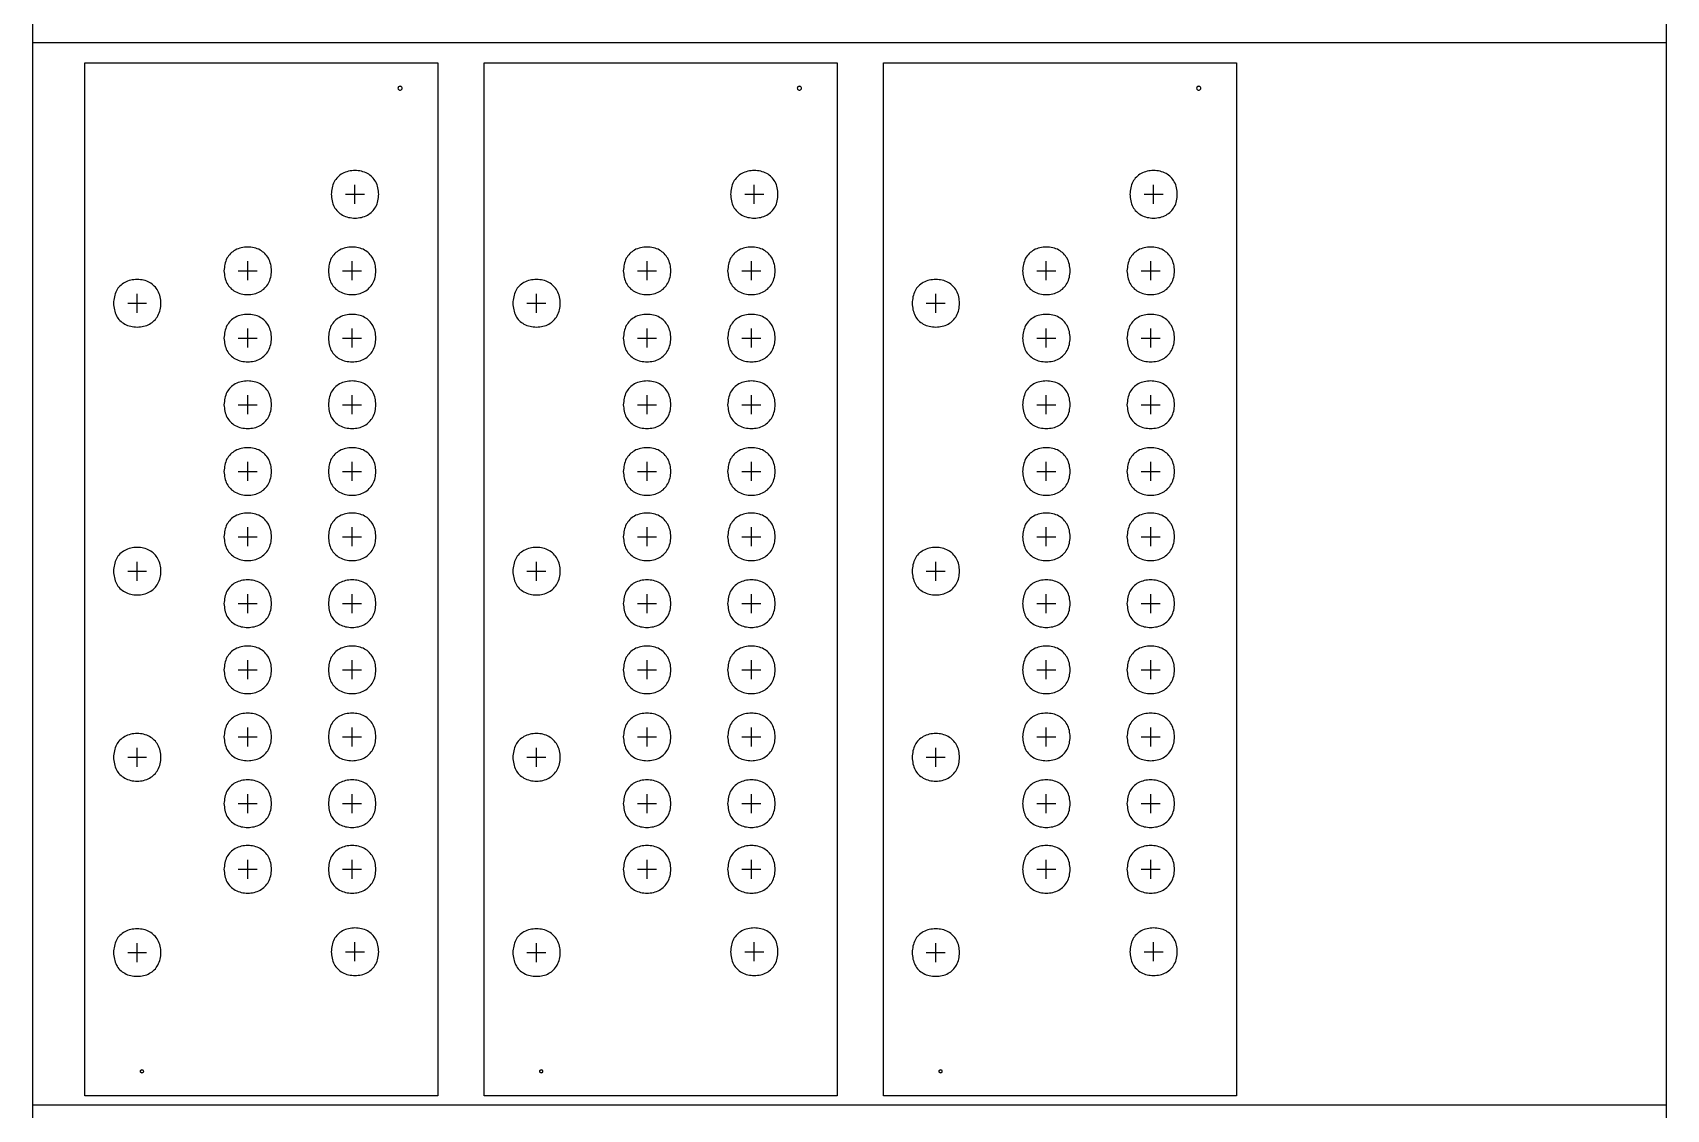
# Model space of a CAD drawing. Extents: x 0.1 to 8.1, y -5.1 to 10.8.
# Drawn here: x 0.07 to 8.07, y 0.23 to 5.5 of the extents above; entities that cross this region are included whole.
import ezdxf

# ---------------------------------------------------------------- set-up
doc = ezdxf.new("R2010")
doc.units = 0
doc.layers.add('text', color=7, linetype='CONTINUOUS')

msp = doc.modelspace()

# ---------------------------------------------------------------- linework, layer by layer
at = {"layer": 'text', "color": 5}
for p, q in [((0.072268, 0.247634), (0.072268, 10.767032)), ((8.072621, 10.767032), (8.072621, 0.247634)), ((0.072046, 5.448588), (8.072398, 5.448588)), ((0.072046, -5.070811), (0.072046, 5.448588)), ((8.072398, 5.448588), (8.072398, -5.070811)), ((8.072621, 0.247634), (0.072268, 0.247634))]:
    msp.add_line(p, q, dxfattribs=at)
at = {"layer": 'text', "color": 1}
for p, q in [((0.32796, 0.294622), (0.32796, 5.349854)), ((0.32796, 5.349854), (2.056811, 5.349854)), ((2.056811, 5.349854), (2.056811, 0.294622)), ((2.283516, 0.294622), (2.283516, 5.349854)), ((2.283516, 5.349854), (4.012367, 5.349854)), ((4.012367, 5.349854), (4.012367, 0.294622)), ((4.239071, 0.294622), (4.239071, 5.349854)), ((4.239071, 5.349854), (5.967922, 5.349854)), ((5.967922, 5.349854), (5.967922, 0.294622)), ((1.881947, 5.225265), (1.881947, 5.225265)), ((3.837503, 5.225265), (3.837503, 5.225265)), ((5.793058, 5.225265), (5.793058, 5.225265)), ((1.65043, 4.659761), (1.65043, 4.752747)), ((3.605985, 4.659761), (3.605985, 4.752747)), ((5.561541, 4.659761), (5.561541, 4.752747)), ((1.603944, 4.706247), (1.696874, 4.706247)), ((3.559499, 4.706247), (3.65243, 4.706247)), ((5.515055, 4.706247), (5.607985, 4.706247)), ((1.078693, 4.331841), (1.171623, 4.331841)), ((1.125179, 4.285355), (1.125179, 4.378341)), ((1.589804, 4.331841), (1.682734, 4.331841)), ((1.63629, 4.285355), (1.63629, 4.378341)), ((3.034248, 4.331841), (3.127179, 4.331841)), ((3.080734, 4.285355), (3.080734, 4.378341)), ((3.545359, 4.331841), (3.63829, 4.331841)), ((3.591846, 4.285355), (3.591846, 4.378341)), ((4.989804, 4.331841), (5.082734, 4.331841)), ((5.03629, 4.285355), (5.03629, 4.378341)), ((5.500915, 4.331841), (5.593846, 4.331841)), ((5.547401, 4.285355), (5.547401, 4.378341)), ((0.537277, 4.172914), (0.630208, 4.172914)), ((0.583763, 4.126428), (0.583763, 4.219414)), ((2.492833, 4.172914), (2.585763, 4.172914)), ((2.539319, 4.126428), (2.539319, 4.219414)), ((4.448388, 4.172914), (4.541319, 4.172914)), ((4.494874, 4.126428), (4.494874, 4.219414)), ((1.078693, 4.00253), (1.171623, 4.00253)), ((1.125179, 3.956044), (1.125179, 4.04903)), ((1.589804, 4.00253), (1.682734, 4.00253)), ((1.63629, 3.956044), (1.63629, 4.04903)), ((3.034248, 4.00253), (3.127179, 4.00253)), ((3.080734, 3.956044), (3.080734, 4.04903)), ((3.545359, 4.00253), (3.63829, 4.00253)), ((3.591846, 3.956044), (3.591846, 4.04903)), ((4.989804, 4.00253), (5.082734, 4.00253)), ((5.03629, 3.956044), (5.03629, 4.04903)), ((5.500915, 4.00253), (5.593846, 4.00253)), ((5.547401, 3.956044), (5.547401, 4.04903)), ((1.125179, 3.629998), (1.125179, 3.722984)), ((1.63629, 3.629998), (1.63629, 3.722984)), ((3.080734, 3.629998), (3.080734, 3.722984)), ((3.591846, 3.629998), (3.591846, 3.722984)), ((5.03629, 3.629998), (5.03629, 3.722984)), ((5.547401, 3.629998), (5.547401, 3.722984)), ((1.078693, 3.676484), (1.171623, 3.676484)), ((1.589804, 3.676484), (1.682734, 3.676484)), ((3.034248, 3.676484), (3.127179, 3.676484)), ((3.545359, 3.676484), (3.63829, 3.676484)), ((4.989804, 3.676484), (5.082734, 3.676484)), ((5.500915, 3.676484), (5.593846, 3.676484)), ((1.125179, 3.303226), (1.125179, 3.396212)), ((1.63629, 3.303226), (1.63629, 3.396212)), ((3.080734, 3.303226), (3.080734, 3.396212)), ((3.591846, 3.303226), (3.591846, 3.396212)), ((5.03629, 3.303226), (5.03629, 3.396212)), ((5.547401, 3.303226), (5.547401, 3.396212)), ((1.078693, 3.349712), (1.171623, 3.349712)), ((1.589804, 3.349712), (1.682734, 3.349712)), ((3.034248, 3.349712), (3.127179, 3.349712)), ((3.545359, 3.349712), (3.63829, 3.349712)), ((4.989804, 3.349712), (5.082734, 3.349712)), ((5.500915, 3.349712), (5.593846, 3.349712)), ((1.125179, 2.983541), (1.125179, 3.076527)), ((1.63629, 2.983541), (1.63629, 3.076527)), ((3.080734, 2.983541), (3.080734, 3.076527)), ((3.591846, 2.983541), (3.591846, 3.076527)), ((5.03629, 2.983541), (5.03629, 3.076527)), ((5.547401, 2.983541), (5.547401, 3.076527)), ((1.078693, 3.030027), (1.171623, 3.030027)), ((1.589804, 3.030027), (1.682734, 3.030027)), ((3.034248, 3.030027), (3.127179, 3.030027)), ((3.545359, 3.030027), (3.63829, 3.030027)), ((4.989804, 3.030027), (5.082734, 3.030027)), ((5.500915, 3.030027), (5.593846, 3.030027)), ((0.583763, 2.815317), (0.583763, 2.908303)), ((2.539319, 2.815317), (2.539319, 2.908303)), ((4.494874, 2.815317), (4.494874, 2.908303)), ((0.537277, 2.861803), (0.630208, 2.861803)), ((2.492833, 2.861803), (2.585763, 2.861803)), ((4.448388, 2.861803), (4.541319, 2.861803)), ((1.125179, 2.656375), (1.125179, 2.749362)), ((1.63629, 2.656375), (1.63629, 2.749362)), ((3.080734, 2.656375), (3.080734, 2.749362)), ((3.591846, 2.656375), (3.591846, 2.749362)), ((5.03629, 2.656375), (5.03629, 2.749362)), ((5.547401, 2.656375), (5.547401, 2.749362)), ((1.078693, 2.702862), (1.171623, 2.702862)), ((1.589804, 2.702862), (1.682734, 2.702862)), ((3.034248, 2.702862), (3.127179, 2.702862)), ((3.545359, 2.702862), (3.63829, 2.702862)), ((4.989804, 2.702862), (5.082734, 2.702862)), ((5.500915, 2.702862), (5.593846, 2.702862)), ((1.125179, 2.332635), (1.125179, 2.425621)), ((1.63629, 2.332635), (1.63629, 2.425621)), ((3.080734, 2.332635), (3.080734, 2.425621)), ((3.591846, 2.332635), (3.591846, 2.425621)), ((5.03629, 2.332635), (5.03629, 2.425621)), ((5.547401, 2.332635), (5.547401, 2.425621)), ((1.078693, 2.379121), (1.171623, 2.379121)), ((1.589804, 2.379121), (1.682734, 2.379121)), ((3.034248, 2.379121), (3.127179, 2.379121)), ((3.545359, 2.379121), (3.63829, 2.379121)), ((4.989804, 2.379121), (5.082734, 2.379121)), ((5.500915, 2.379121), (5.593846, 2.379121)), ((1.125179, 2.004013), (1.125179, 2.096999)), ((1.63629, 2.004013), (1.63629, 2.096999)), ((3.080734, 2.004013), (3.080734, 2.096999)), ((3.591846, 2.004013), (3.591846, 2.096999)), ((5.03629, 2.004013), (5.03629, 2.096999)), ((5.547401, 2.004013), (5.547401, 2.096999)), ((1.078693, 2.050499), (1.171623, 2.050499)), ((1.589804, 2.050499), (1.682734, 2.050499)), ((3.034248, 2.050499), (3.127179, 2.050499)), ((3.545359, 2.050499), (3.63829, 2.050499)), ((4.989804, 2.050499), (5.082734, 2.050499)), ((5.500915, 2.050499), (5.593846, 2.050499)), ((0.537277, 1.950692), (0.630208, 1.950692)), ((0.583763, 1.904206), (0.583763, 1.997192)), ((2.492833, 1.950692), (2.585763, 1.950692)), ((2.539319, 1.904206), (2.539319, 1.997192)), ((4.448388, 1.950692), (4.541319, 1.950692)), ((4.494874, 1.904206), (4.494874, 1.997192)), ((1.125179, 1.677557), (1.125179, 1.770543)), ((1.63629, 1.677557), (1.63629, 1.770543)), ((3.080734, 1.677557), (3.080734, 1.770543)), ((3.591846, 1.677557), (3.591846, 1.770543)), ((5.03629, 1.677557), (5.03629, 1.770543)), ((5.547401, 1.677557), (5.547401, 1.770543)), ((1.078693, 1.724043), (1.171623, 1.724043)), ((1.589804, 1.724043), (1.682734, 1.724043)), ((3.034248, 1.724043), (3.127179, 1.724043)), ((3.545359, 1.724043), (3.63829, 1.724043)), ((4.989804, 1.724043), (5.082734, 1.724043)), ((5.500915, 1.724043), (5.593846, 1.724043)), ((1.125179, 1.356044), (1.125179, 1.44903)), ((1.63629, 1.356044), (1.63629, 1.44903)), ((3.080734, 1.356044), (3.080734, 1.44903)), ((3.591846, 1.356044), (3.591846, 1.44903)), ((5.03629, 1.356044), (5.03629, 1.44903)), ((5.547401, 1.356044), (5.547401, 1.44903)), ((1.078693, 1.40253), (1.171623, 1.40253)), ((1.589804, 1.40253), (1.682734, 1.40253)), ((3.034248, 1.40253), (3.127179, 1.40253)), ((3.545359, 1.40253), (3.63829, 1.40253)), ((4.989804, 1.40253), (5.082734, 1.40253)), ((5.500915, 1.40253), (5.593846, 1.40253)), ((0.583763, 0.94865), (0.583763, 1.041636)), ((1.65043, 0.952832), (1.65043, 1.045818)), ((2.539319, 0.94865), (2.539319, 1.041636)), ((3.605985, 0.952832), (3.605985, 1.045818)), ((4.494874, 0.94865), (4.494874, 1.041636)), ((5.561541, 0.952832), (5.561541, 1.045818)), ((0.537277, 0.995136), (0.630208, 0.995136)), ((1.603944, 0.999318), (1.696874, 0.999318)), ((2.492833, 0.995136), (2.585763, 0.995136)), ((3.559499, 0.999318), (3.65243, 0.999318)), ((4.448388, 0.995136), (4.541319, 0.995136)), ((5.515055, 0.999318), (5.607985, 0.999318)), ((0.615719, 0.413885), (0.615719, 0.413885)), ((2.571275, 0.413885), (2.571275, 0.413885)), ((4.52683, 0.413885), (4.52683, 0.413885)), ((0.952294, 0.294622), (0.32796, 0.294622)), ((2.056811, 0.294622), (0.32796, 0.294622)), ((2.907849, 0.294622), (2.283516, 0.294622)), ((4.012367, 0.294622), (2.283516, 0.294622)), ((4.863405, 0.294622), (4.239071, 0.294622)), ((5.967922, 0.294622), (4.239071, 0.294622))]:
    msp.add_line(p, q, dxfattribs=at)
for points, knots in [([(1.881947, 5.225265), (1.881648, 5.22359), (1.881045, 5.220215), (1.876832, 5.216674), (1.871544, 5.215401), (1.866191, 5.216669), (1.862181, 5.220222), (1.860645, 5.225266), (1.862182, 5.230311), (1.866189, 5.233871), (1.871544, 5.235145), (1.876834, 5.233866), (1.881044, 5.230318), (1.881648, 5.226941), (1.881947, 5.225265)], [0, 0, 0, 0, 0.004968, 0.010009, 0.015421, 0.020828, 0.025852, 0.030816, 0.035784, 0.040812, 0.04622, 0.051633, 0.056679, 0.06165, 0.06165, 0.06165, 0.06165]), ([(3.837503, 5.225265), (3.837203, 5.22359), (3.8366, 5.220215), (3.832387, 5.216674), (3.827099, 5.215401), (3.821747, 5.216669), (3.817737, 5.220222), (3.816201, 5.225266), (3.817738, 5.230311), (3.821745, 5.233871), (3.827099, 5.235145), (3.832389, 5.233866), (3.8366, 5.230318), (3.837203, 5.226941), (3.837503, 5.225265)], [0, 0, 0, 0, 0.004968, 0.010009, 0.015421, 0.020828, 0.025852, 0.030816, 0.035784, 0.040812, 0.04622, 0.051633, 0.056679, 0.06165, 0.06165, 0.06165, 0.06165]), ([(5.793058, 5.225265), (5.792759, 5.22359), (5.792156, 5.220215), (5.787943, 5.216674), (5.782655, 5.215401), (5.777302, 5.216669), (5.773292, 5.220222), (5.771756, 5.225266), (5.773293, 5.230311), (5.7773, 5.233871), (5.782655, 5.235145), (5.787945, 5.233866), (5.792155, 5.230318), (5.792759, 5.226941), (5.793058, 5.225265)], [0, 0, 0, 0, 0.004968, 0.010009, 0.015421, 0.020828, 0.025852, 0.030816, 0.035784, 0.040812, 0.04622, 0.051633, 0.056679, 0.06165, 0.06165, 0.06165, 0.06165]), ([(1.534166, 4.706247), (1.536655, 4.727601), (1.541409, 4.768402), (1.588555, 4.814177), (1.65033, 4.826789), (1.712585, 4.814178), (1.75831, 4.768386), (1.770914, 4.706249), (1.758308, 4.644113), (1.712586, 4.598321), (1.65033, 4.585704), (1.588554, 4.598321), (1.541412, 4.644097), (1.536655, 4.684896), (1.534166, 4.706247)], [0, 0, 0, 0, 0.062845, 0.120074, 0.182949, 0.245779, 0.302976, 0.365816, 0.42865, 0.48585, 0.548681, 0.611557, 0.668788, 0.731627, 0.731627, 0.731627, 0.731627]), ([(3.489721, 4.706247), (3.49221, 4.727601), (3.496965, 4.768402), (3.54411, 4.814177), (3.605885, 4.826789), (3.668141, 4.814178), (3.713866, 4.768386), (3.726469, 4.706249), (3.713863, 4.644113), (3.668142, 4.598321), (3.605885, 4.585704), (3.54411, 4.598321), (3.496967, 4.644097), (3.492211, 4.684896), (3.489721, 4.706247)], [0, 0, 0, 0, 0.062845, 0.120074, 0.182949, 0.245779, 0.302976, 0.365816, 0.42865, 0.48585, 0.548681, 0.611557, 0.668788, 0.731627, 0.731627, 0.731627, 0.731627]), ([(5.445277, 4.706247), (5.447766, 4.727601), (5.45252, 4.768402), (5.499666, 4.814177), (5.561441, 4.826789), (5.623696, 4.814178), (5.669421, 4.768386), (5.682025, 4.706249), (5.669419, 4.644113), (5.623697, 4.598321), (5.561441, 4.585704), (5.499665, 4.598321), (5.452523, 4.644097), (5.447766, 4.684896), (5.445277, 4.706247)], [0, 0, 0, 0, 0.062845, 0.120074, 0.182949, 0.245779, 0.302976, 0.365816, 0.42865, 0.48585, 0.548681, 0.611557, 0.668788, 0.731627, 0.731627, 0.731627, 0.731627]), ([(1.008915, 4.331841), (1.011404, 4.353195), (1.016158, 4.393995), (1.063304, 4.439771), (1.125079, 4.452383), (1.187334, 4.439771), (1.233059, 4.39398), (1.245663, 4.331843), (1.233057, 4.269706), (1.187335, 4.223915), (1.125079, 4.211297), (1.063303, 4.223915), (1.016161, 4.269691), (1.011404, 4.310489), (1.008915, 4.331841)], [0, 0, 0, 0, 0.062845, 0.120074, 0.182949, 0.245779, 0.302976, 0.365816, 0.42865, 0.48585, 0.548681, 0.611557, 0.668788, 0.731627, 0.731627, 0.731627, 0.731627]), ([(1.520026, 4.331841), (1.522515, 4.353195), (1.527269, 4.393995), (1.574415, 4.439771), (1.63619, 4.452383), (1.698445, 4.439771), (1.74417, 4.39398), (1.756774, 4.331843), (1.744168, 4.269706), (1.698446, 4.223915), (1.63619, 4.211297), (1.574414, 4.223915), (1.527272, 4.269691), (1.522515, 4.310489), (1.520026, 4.331841)], [0, 0, 0, 0, 0.062845, 0.120074, 0.182949, 0.245779, 0.302976, 0.365816, 0.42865, 0.48585, 0.548681, 0.611557, 0.668788, 0.731627, 0.731627, 0.731627, 0.731627]), ([(2.964471, 4.331841), (2.966959, 4.353195), (2.971714, 4.393995), (3.018859, 4.439771), (3.080634, 4.452383), (3.14289, 4.439771), (3.188615, 4.39398), (3.201218, 4.331843), (3.188612, 4.269706), (3.142891, 4.223915), (3.080634, 4.211297), (3.018859, 4.223915), (2.971716, 4.269691), (2.96696, 4.310489), (2.964471, 4.331841)], [0, 0, 0, 0, 0.062845, 0.120074, 0.182949, 0.245779, 0.302976, 0.365816, 0.42865, 0.48585, 0.548681, 0.611557, 0.668788, 0.731627, 0.731627, 0.731627, 0.731627]), ([(3.475582, 4.331841), (3.47807, 4.353195), (3.482825, 4.393995), (3.529971, 4.439771), (3.591746, 4.452383), (3.654001, 4.439771), (3.699726, 4.39398), (3.712329, 4.331843), (3.699723, 4.269706), (3.654002, 4.223915), (3.591746, 4.211297), (3.52997, 4.223915), (3.482827, 4.269691), (3.478071, 4.310489), (3.475582, 4.331841)], [0, 0, 0, 0, 0.062845, 0.120074, 0.182949, 0.245779, 0.302976, 0.365816, 0.42865, 0.48585, 0.548681, 0.611557, 0.668788, 0.731627, 0.731627, 0.731627, 0.731627]), ([(4.920026, 4.331841), (4.922515, 4.353195), (4.927269, 4.393995), (4.974415, 4.439771), (5.03619, 4.452383), (5.098445, 4.439771), (5.14417, 4.39398), (5.156774, 4.331843), (5.144168, 4.269706), (5.098446, 4.223915), (5.03619, 4.211297), (4.974414, 4.223915), (4.927272, 4.269691), (4.922515, 4.310489), (4.920026, 4.331841)], [0, 0, 0, 0, 0.062845, 0.120074, 0.182949, 0.245779, 0.302976, 0.365816, 0.42865, 0.48585, 0.548681, 0.611557, 0.668788, 0.731627, 0.731627, 0.731627, 0.731627]), ([(5.431137, 4.331841), (5.433626, 4.353195), (5.438381, 4.393995), (5.485526, 4.439771), (5.547301, 4.452383), (5.609556, 4.439771), (5.655281, 4.39398), (5.667885, 4.331843), (5.655279, 4.269706), (5.609557, 4.223915), (5.547301, 4.211297), (5.485525, 4.223915), (5.438383, 4.269691), (5.433626, 4.310489), (5.431137, 4.331841)], [0, 0, 0, 0, 0.062845, 0.120074, 0.182949, 0.245779, 0.302976, 0.365816, 0.42865, 0.48585, 0.548681, 0.611557, 0.668788, 0.731627, 0.731627, 0.731627, 0.731627]), ([(0.467499, 4.172914), (0.469988, 4.194268), (0.474743, 4.235068), (0.521888, 4.280844), (0.583663, 4.293456), (0.645918, 4.280844), (0.691643, 4.235053), (0.704247, 4.172916), (0.691641, 4.11078), (0.645919, 4.064988), (0.583663, 4.05237), (0.521887, 4.064988), (0.474745, 4.110764), (0.469988, 4.151562), (0.467499, 4.172914)], [0, 0, 0, 0, 0.062845, 0.120074, 0.182949, 0.245779, 0.302976, 0.365816, 0.42865, 0.48585, 0.548681, 0.611557, 0.668788, 0.731627, 0.731627, 0.731627, 0.731627]), ([(2.423055, 4.172914), (2.425543, 4.194268), (2.430298, 4.235068), (2.477444, 4.280844), (2.539219, 4.293456), (2.601474, 4.280844), (2.647199, 4.235053), (2.659803, 4.172916), (2.647197, 4.11078), (2.601475, 4.064988), (2.539219, 4.05237), (2.477443, 4.064988), (2.4303, 4.110764), (2.425544, 4.151562), (2.423055, 4.172914)], [0, 0, 0, 0, 0.062845, 0.120074, 0.182949, 0.245779, 0.302976, 0.365816, 0.42865, 0.48585, 0.548681, 0.611557, 0.668788, 0.731627, 0.731627, 0.731627, 0.731627]), ([(4.37861, 4.172914), (4.381099, 4.194268), (4.385854, 4.235068), (4.432999, 4.280844), (4.494774, 4.293456), (4.55703, 4.280844), (4.602754, 4.235053), (4.615358, 4.172916), (4.602752, 4.11078), (4.55703, 4.064988), (4.494774, 4.05237), (4.432998, 4.064988), (4.385856, 4.110764), (4.3811, 4.151562), (4.37861, 4.172914)], [0, 0, 0, 0, 0.062845, 0.120074, 0.182949, 0.245779, 0.302976, 0.365816, 0.42865, 0.48585, 0.548681, 0.611557, 0.668788, 0.731627, 0.731627, 0.731627, 0.731627]), ([(1.008915, 4.00253), (1.011404, 4.023884), (1.016158, 4.064684), (1.063304, 4.11046), (1.125079, 4.123072), (1.187334, 4.11046), (1.233059, 4.064669), (1.245663, 4.002532), (1.233057, 3.940395), (1.187335, 3.894603), (1.125079, 3.881986), (1.063303, 3.894604), (1.016161, 3.94038), (1.011404, 3.981178), (1.008915, 4.00253)], [0, 0, 0, 0, 0.062845, 0.120074, 0.182949, 0.245779, 0.302976, 0.365816, 0.42865, 0.48585, 0.548681, 0.611557, 0.668788, 0.731627, 0.731627, 0.731627, 0.731627]), ([(1.520026, 4.00253), (1.522515, 4.023884), (1.527269, 4.064684), (1.574415, 4.11046), (1.63619, 4.123072), (1.698445, 4.11046), (1.74417, 4.064669), (1.756774, 4.002532), (1.744168, 3.940395), (1.698446, 3.894603), (1.63619, 3.881986), (1.574414, 3.894604), (1.527272, 3.94038), (1.522515, 3.981178), (1.520026, 4.00253)], [0, 0, 0, 0, 0.062845, 0.120074, 0.182949, 0.245779, 0.302976, 0.365816, 0.42865, 0.48585, 0.548681, 0.611557, 0.668788, 0.731627, 0.731627, 0.731627, 0.731627]), ([(2.964471, 4.00253), (2.966959, 4.023884), (2.971714, 4.064684), (3.018859, 4.11046), (3.080634, 4.123072), (3.14289, 4.11046), (3.188615, 4.064669), (3.201218, 4.002532), (3.188612, 3.940395), (3.142891, 3.894603), (3.080634, 3.881986), (3.018859, 3.894604), (2.971716, 3.94038), (2.96696, 3.981178), (2.964471, 4.00253)], [0, 0, 0, 0, 0.062845, 0.120074, 0.182949, 0.245779, 0.302976, 0.365816, 0.42865, 0.48585, 0.548681, 0.611557, 0.668788, 0.731627, 0.731627, 0.731627, 0.731627]), ([(3.475582, 4.00253), (3.47807, 4.023884), (3.482825, 4.064684), (3.529971, 4.11046), (3.591746, 4.123072), (3.654001, 4.11046), (3.699726, 4.064669), (3.712329, 4.002532), (3.699723, 3.940395), (3.654002, 3.894603), (3.591746, 3.881986), (3.52997, 3.894604), (3.482827, 3.94038), (3.478071, 3.981178), (3.475582, 4.00253)], [0, 0, 0, 0, 0.062845, 0.120074, 0.182949, 0.245779, 0.302976, 0.365816, 0.42865, 0.48585, 0.548681, 0.611557, 0.668788, 0.731627, 0.731627, 0.731627, 0.731627]), ([(4.920026, 4.00253), (4.922515, 4.023884), (4.927269, 4.064684), (4.974415, 4.11046), (5.03619, 4.123072), (5.098445, 4.11046), (5.14417, 4.064669), (5.156774, 4.002532), (5.144168, 3.940395), (5.098446, 3.894603), (5.03619, 3.881986), (4.974414, 3.894604), (4.927272, 3.94038), (4.922515, 3.981178), (4.920026, 4.00253)], [0, 0, 0, 0, 0.062845, 0.120074, 0.182949, 0.245779, 0.302976, 0.365816, 0.42865, 0.48585, 0.548681, 0.611557, 0.668788, 0.731627, 0.731627, 0.731627, 0.731627]), ([(5.431137, 4.00253), (5.433626, 4.023884), (5.438381, 4.064684), (5.485526, 4.11046), (5.547301, 4.123072), (5.609556, 4.11046), (5.655281, 4.064669), (5.667885, 4.002532), (5.655279, 3.940395), (5.609557, 3.894603), (5.547301, 3.881986), (5.485525, 3.894604), (5.438383, 3.94038), (5.433626, 3.981178), (5.431137, 4.00253)], [0, 0, 0, 0, 0.062845, 0.120074, 0.182949, 0.245779, 0.302976, 0.365816, 0.42865, 0.48585, 0.548681, 0.611557, 0.668788, 0.731627, 0.731627, 0.731627, 0.731627]), ([(1.008915, 3.676484), (1.011404, 3.697838), (1.016158, 3.738638), (1.063304, 3.784414), (1.125079, 3.797026), (1.187334, 3.784414), (1.233059, 3.738623), (1.245663, 3.676485), (1.233057, 3.614349), (1.187335, 3.568557), (1.125079, 3.55594), (1.063303, 3.568558), (1.016161, 3.614334), (1.011404, 3.655132), (1.008915, 3.676484)], [0, 0, 0, 0, 0.062845, 0.120074, 0.182949, 0.245779, 0.302976, 0.365816, 0.42865, 0.48585, 0.548681, 0.611557, 0.668788, 0.731627, 0.731627, 0.731627, 0.731627]), ([(1.520026, 3.676484), (1.522515, 3.697838), (1.527269, 3.738638), (1.574415, 3.784414), (1.63619, 3.797026), (1.698445, 3.784414), (1.74417, 3.738623), (1.756774, 3.676485), (1.744168, 3.614349), (1.698446, 3.568557), (1.63619, 3.55594), (1.574414, 3.568558), (1.527272, 3.614334), (1.522515, 3.655132), (1.520026, 3.676484)], [0, 0, 0, 0, 0.062845, 0.120074, 0.182949, 0.245779, 0.302976, 0.365816, 0.42865, 0.48585, 0.548681, 0.611557, 0.668788, 0.731627, 0.731627, 0.731627, 0.731627]), ([(2.964471, 3.676484), (2.966959, 3.697838), (2.971714, 3.738638), (3.018859, 3.784414), (3.080634, 3.797026), (3.14289, 3.784414), (3.188615, 3.738623), (3.201218, 3.676485), (3.188612, 3.614349), (3.142891, 3.568557), (3.080634, 3.55594), (3.018859, 3.568558), (2.971716, 3.614334), (2.96696, 3.655132), (2.964471, 3.676484)], [0, 0, 0, 0, 0.062845, 0.120074, 0.182949, 0.245779, 0.302976, 0.365816, 0.42865, 0.48585, 0.548681, 0.611557, 0.668788, 0.731627, 0.731627, 0.731627, 0.731627]), ([(3.475582, 3.676484), (3.47807, 3.697838), (3.482825, 3.738638), (3.529971, 3.784414), (3.591746, 3.797026), (3.654001, 3.784414), (3.699726, 3.738623), (3.712329, 3.676485), (3.699723, 3.614349), (3.654002, 3.568557), (3.591746, 3.55594), (3.52997, 3.568558), (3.482827, 3.614334), (3.478071, 3.655132), (3.475582, 3.676484)], [0, 0, 0, 0, 0.062845, 0.120074, 0.182949, 0.245779, 0.302976, 0.365816, 0.42865, 0.48585, 0.548681, 0.611557, 0.668788, 0.731627, 0.731627, 0.731627, 0.731627]), ([(4.920026, 3.676484), (4.922515, 3.697838), (4.927269, 3.738638), (4.974415, 3.784414), (5.03619, 3.797026), (5.098445, 3.784414), (5.14417, 3.738623), (5.156774, 3.676485), (5.144168, 3.614349), (5.098446, 3.568557), (5.03619, 3.55594), (4.974414, 3.568558), (4.927272, 3.614334), (4.922515, 3.655132), (4.920026, 3.676484)], [0, 0, 0, 0, 0.062845, 0.120074, 0.182949, 0.245779, 0.302976, 0.365816, 0.42865, 0.48585, 0.548681, 0.611557, 0.668788, 0.731627, 0.731627, 0.731627, 0.731627]), ([(5.431137, 3.676484), (5.433626, 3.697838), (5.438381, 3.738638), (5.485526, 3.784414), (5.547301, 3.797026), (5.609556, 3.784414), (5.655281, 3.738623), (5.667885, 3.676485), (5.655279, 3.614349), (5.609557, 3.568557), (5.547301, 3.55594), (5.485525, 3.568558), (5.438383, 3.614334), (5.433626, 3.655132), (5.431137, 3.676484)], [0, 0, 0, 0, 0.062845, 0.120074, 0.182949, 0.245779, 0.302976, 0.365816, 0.42865, 0.48585, 0.548681, 0.611557, 0.668788, 0.731627, 0.731627, 0.731627, 0.731627]), ([(1.008915, 3.349712), (1.011404, 3.371066), (1.016158, 3.411866), (1.063304, 3.457642), (1.125079, 3.470254), (1.187334, 3.457642), (1.233059, 3.411851), (1.245663, 3.349714), (1.233057, 3.287578), (1.187335, 3.241786), (1.125079, 3.229168), (1.063303, 3.241786), (1.016161, 3.287562), (1.011404, 3.32836), (1.008915, 3.349712)], [0, 0, 0, 0, 0.062845, 0.120074, 0.182949, 0.245779, 0.302976, 0.365816, 0.42865, 0.48585, 0.548681, 0.611557, 0.668788, 0.731627, 0.731627, 0.731627, 0.731627]), ([(1.520026, 3.349712), (1.522515, 3.371066), (1.527269, 3.411866), (1.574415, 3.457642), (1.63619, 3.470254), (1.698445, 3.457642), (1.74417, 3.411851), (1.756774, 3.349714), (1.744168, 3.287578), (1.698446, 3.241786), (1.63619, 3.229168), (1.574414, 3.241786), (1.527272, 3.287562), (1.522515, 3.32836), (1.520026, 3.349712)], [0, 0, 0, 0, 0.062845, 0.120074, 0.182949, 0.245779, 0.302976, 0.365816, 0.42865, 0.48585, 0.548681, 0.611557, 0.668788, 0.731627, 0.731627, 0.731627, 0.731627]), ([(2.964471, 3.349712), (2.966959, 3.371066), (2.971714, 3.411866), (3.018859, 3.457642), (3.080634, 3.470254), (3.14289, 3.457642), (3.188615, 3.411851), (3.201218, 3.349714), (3.188612, 3.287578), (3.142891, 3.241786), (3.080634, 3.229168), (3.018859, 3.241786), (2.971716, 3.287562), (2.96696, 3.32836), (2.964471, 3.349712)], [0, 0, 0, 0, 0.062845, 0.120074, 0.182949, 0.245779, 0.302976, 0.365816, 0.42865, 0.48585, 0.548681, 0.611557, 0.668788, 0.731627, 0.731627, 0.731627, 0.731627]), ([(3.475582, 3.349712), (3.47807, 3.371066), (3.482825, 3.411866), (3.529971, 3.457642), (3.591746, 3.470254), (3.654001, 3.457642), (3.699726, 3.411851), (3.712329, 3.349714), (3.699723, 3.287578), (3.654002, 3.241786), (3.591746, 3.229168), (3.52997, 3.241786), (3.482827, 3.287562), (3.478071, 3.32836), (3.475582, 3.349712)], [0, 0, 0, 0, 0.062845, 0.120074, 0.182949, 0.245779, 0.302976, 0.365816, 0.42865, 0.48585, 0.548681, 0.611557, 0.668788, 0.731627, 0.731627, 0.731627, 0.731627]), ([(4.920026, 3.349712), (4.922515, 3.371066), (4.927269, 3.411866), (4.974415, 3.457642), (5.03619, 3.470254), (5.098445, 3.457642), (5.14417, 3.411851), (5.156774, 3.349714), (5.144168, 3.287578), (5.098446, 3.241786), (5.03619, 3.229168), (4.974414, 3.241786), (4.927272, 3.287562), (4.922515, 3.32836), (4.920026, 3.349712)], [0, 0, 0, 0, 0.062845, 0.120074, 0.182949, 0.245779, 0.302976, 0.365816, 0.42865, 0.48585, 0.548681, 0.611557, 0.668788, 0.731627, 0.731627, 0.731627, 0.731627]), ([(5.431137, 3.349712), (5.433626, 3.371066), (5.438381, 3.411866), (5.485526, 3.457642), (5.547301, 3.470254), (5.609556, 3.457642), (5.655281, 3.411851), (5.667885, 3.349714), (5.655279, 3.287578), (5.609557, 3.241786), (5.547301, 3.229168), (5.485525, 3.241786), (5.438383, 3.287562), (5.433626, 3.32836), (5.431137, 3.349712)], [0, 0, 0, 0, 0.062845, 0.120074, 0.182949, 0.245779, 0.302976, 0.365816, 0.42865, 0.48585, 0.548681, 0.611557, 0.668788, 0.731627, 0.731627, 0.731627, 0.731627]), ([(1.008915, 3.030027), (1.011404, 3.051381), (1.016158, 3.092181), (1.063304, 3.137957), (1.125079, 3.150569), (1.187334, 3.137957), (1.233059, 3.092166), (1.245663, 3.030029), (1.233057, 2.967892), (1.187335, 2.922101), (1.125079, 2.909483), (1.063303, 2.922101), (1.016161, 2.967877), (1.011404, 3.008675), (1.008915, 3.030027)], [0, 0, 0, 0, 0.062845, 0.120074, 0.182949, 0.245779, 0.302976, 0.365816, 0.42865, 0.48585, 0.548681, 0.611557, 0.668788, 0.731627, 0.731627, 0.731627, 0.731627]), ([(1.520026, 3.030027), (1.522515, 3.051381), (1.527269, 3.092181), (1.574415, 3.137957), (1.63619, 3.150569), (1.698445, 3.137957), (1.74417, 3.092166), (1.756774, 3.030029), (1.744168, 2.967892), (1.698446, 2.922101), (1.63619, 2.909483), (1.574414, 2.922101), (1.527272, 2.967877), (1.522515, 3.008675), (1.520026, 3.030027)], [0, 0, 0, 0, 0.062845, 0.120074, 0.182949, 0.245779, 0.302976, 0.365816, 0.42865, 0.48585, 0.548681, 0.611557, 0.668788, 0.731627, 0.731627, 0.731627, 0.731627]), ([(2.964471, 3.030027), (2.966959, 3.051381), (2.971714, 3.092181), (3.018859, 3.137957), (3.080634, 3.150569), (3.14289, 3.137957), (3.188615, 3.092166), (3.201218, 3.030029), (3.188612, 2.967892), (3.142891, 2.922101), (3.080634, 2.909483), (3.018859, 2.922101), (2.971716, 2.967877), (2.96696, 3.008675), (2.964471, 3.030027)], [0, 0, 0, 0, 0.062845, 0.120074, 0.182949, 0.245779, 0.302976, 0.365816, 0.42865, 0.48585, 0.548681, 0.611557, 0.668788, 0.731627, 0.731627, 0.731627, 0.731627]), ([(3.475582, 3.030027), (3.47807, 3.051381), (3.482825, 3.092181), (3.529971, 3.137957), (3.591746, 3.150569), (3.654001, 3.137957), (3.699726, 3.092166), (3.712329, 3.030029), (3.699723, 2.967892), (3.654002, 2.922101), (3.591746, 2.909483), (3.52997, 2.922101), (3.482827, 2.967877), (3.478071, 3.008675), (3.475582, 3.030027)], [0, 0, 0, 0, 0.062845, 0.120074, 0.182949, 0.245779, 0.302976, 0.365816, 0.42865, 0.48585, 0.548681, 0.611557, 0.668788, 0.731627, 0.731627, 0.731627, 0.731627]), ([(4.920026, 3.030027), (4.922515, 3.051381), (4.927269, 3.092181), (4.974415, 3.137957), (5.03619, 3.150569), (5.098445, 3.137957), (5.14417, 3.092166), (5.156774, 3.030029), (5.144168, 2.967892), (5.098446, 2.922101), (5.03619, 2.909483), (4.974414, 2.922101), (4.927272, 2.967877), (4.922515, 3.008675), (4.920026, 3.030027)], [0, 0, 0, 0, 0.062845, 0.120074, 0.182949, 0.245779, 0.302976, 0.365816, 0.42865, 0.48585, 0.548681, 0.611557, 0.668788, 0.731627, 0.731627, 0.731627, 0.731627]), ([(5.431137, 3.030027), (5.433626, 3.051381), (5.438381, 3.092181), (5.485526, 3.137957), (5.547301, 3.150569), (5.609556, 3.137957), (5.655281, 3.092166), (5.667885, 3.030029), (5.655279, 2.967892), (5.609557, 2.922101), (5.547301, 2.909483), (5.485525, 2.922101), (5.438383, 2.967877), (5.433626, 3.008675), (5.431137, 3.030027)], [0, 0, 0, 0, 0.062845, 0.120074, 0.182949, 0.245779, 0.302976, 0.365816, 0.42865, 0.48585, 0.548681, 0.611557, 0.668788, 0.731627, 0.731627, 0.731627, 0.731627]), ([(0.467499, 2.861803), (0.469988, 2.883157), (0.474743, 2.923957), (0.521888, 2.969733), (0.583663, 2.982345), (0.645918, 2.969733), (0.691643, 2.923942), (0.704247, 2.861805), (0.691641, 2.799668), (0.645919, 2.753877), (0.583663, 2.741259), (0.521887, 2.753877), (0.474745, 2.799653), (0.469988, 2.840451), (0.467499, 2.861803)], [0, 0, 0, 0, 0.062845, 0.120074, 0.182949, 0.245779, 0.302976, 0.365816, 0.42865, 0.48585, 0.548681, 0.611557, 0.668788, 0.731627, 0.731627, 0.731627, 0.731627]), ([(2.423055, 2.861803), (2.425543, 2.883157), (2.430298, 2.923957), (2.477444, 2.969733), (2.539219, 2.982345), (2.601474, 2.969733), (2.647199, 2.923942), (2.659803, 2.861805), (2.647197, 2.799668), (2.601475, 2.753877), (2.539219, 2.741259), (2.477443, 2.753877), (2.4303, 2.799653), (2.425544, 2.840451), (2.423055, 2.861803)], [0, 0, 0, 0, 0.062845, 0.120074, 0.182949, 0.245779, 0.302976, 0.365816, 0.42865, 0.48585, 0.548681, 0.611557, 0.668788, 0.731627, 0.731627, 0.731627, 0.731627]), ([(4.37861, 2.861803), (4.381099, 2.883157), (4.385854, 2.923957), (4.432999, 2.969733), (4.494774, 2.982345), (4.55703, 2.969733), (4.602754, 2.923942), (4.615358, 2.861805), (4.602752, 2.799668), (4.55703, 2.753877), (4.494774, 2.741259), (4.432998, 2.753877), (4.385856, 2.799653), (4.3811, 2.840451), (4.37861, 2.861803)], [0, 0, 0, 0, 0.062845, 0.120074, 0.182949, 0.245779, 0.302976, 0.365816, 0.42865, 0.48585, 0.548681, 0.611557, 0.668788, 0.731627, 0.731627, 0.731627, 0.731627]), ([(1.008915, 2.702862), (1.011404, 2.724216), (1.016158, 2.765016), (1.063304, 2.810791), (1.125079, 2.823403), (1.187334, 2.810792), (1.233059, 2.765), (1.245663, 2.702863), (1.233057, 2.640727), (1.187335, 2.594935), (1.125079, 2.582318), (1.063303, 2.594936), (1.016161, 2.640712), (1.011404, 2.68151), (1.008915, 2.702862)], [0, 0, 0, 0, 0.062845, 0.120074, 0.182949, 0.245779, 0.302976, 0.365816, 0.42865, 0.48585, 0.548681, 0.611557, 0.668788, 0.731627, 0.731627, 0.731627, 0.731627]), ([(1.520026, 2.702862), (1.522515, 2.724216), (1.527269, 2.765016), (1.574415, 2.810791), (1.63619, 2.823403), (1.698445, 2.810792), (1.74417, 2.765), (1.756774, 2.702863), (1.744168, 2.640727), (1.698446, 2.594935), (1.63619, 2.582318), (1.574414, 2.594936), (1.527272, 2.640712), (1.522515, 2.68151), (1.520026, 2.702862)], [0, 0, 0, 0, 0.062845, 0.120074, 0.182949, 0.245779, 0.302976, 0.365816, 0.42865, 0.48585, 0.548681, 0.611557, 0.668788, 0.731627, 0.731627, 0.731627, 0.731627]), ([(2.964471, 2.702862), (2.966959, 2.724216), (2.971714, 2.765016), (3.018859, 2.810791), (3.080634, 2.823403), (3.14289, 2.810792), (3.188615, 2.765), (3.201218, 2.702863), (3.188612, 2.640727), (3.142891, 2.594935), (3.080634, 2.582318), (3.018859, 2.594936), (2.971716, 2.640712), (2.96696, 2.68151), (2.964471, 2.702862)], [0, 0, 0, 0, 0.062845, 0.120074, 0.182949, 0.245779, 0.302976, 0.365816, 0.42865, 0.48585, 0.548681, 0.611557, 0.668788, 0.731627, 0.731627, 0.731627, 0.731627]), ([(3.475582, 2.702862), (3.47807, 2.724216), (3.482825, 2.765016), (3.529971, 2.810791), (3.591746, 2.823403), (3.654001, 2.810792), (3.699726, 2.765), (3.712329, 2.702863), (3.699723, 2.640727), (3.654002, 2.594935), (3.591746, 2.582318), (3.52997, 2.594936), (3.482827, 2.640712), (3.478071, 2.68151), (3.475582, 2.702862)], [0, 0, 0, 0, 0.062845, 0.120074, 0.182949, 0.245779, 0.302976, 0.365816, 0.42865, 0.48585, 0.548681, 0.611557, 0.668788, 0.731627, 0.731627, 0.731627, 0.731627]), ([(4.920026, 2.702862), (4.922515, 2.724216), (4.927269, 2.765016), (4.974415, 2.810791), (5.03619, 2.823403), (5.098445, 2.810792), (5.14417, 2.765), (5.156774, 2.702863), (5.144168, 2.640727), (5.098446, 2.594935), (5.03619, 2.582318), (4.974414, 2.594936), (4.927272, 2.640712), (4.922515, 2.68151), (4.920026, 2.702862)], [0, 0, 0, 0, 0.062845, 0.120074, 0.182949, 0.245779, 0.302976, 0.365816, 0.42865, 0.48585, 0.548681, 0.611557, 0.668788, 0.731627, 0.731627, 0.731627, 0.731627]), ([(5.431137, 2.702862), (5.433626, 2.724216), (5.438381, 2.765016), (5.485526, 2.810791), (5.547301, 2.823403), (5.609556, 2.810792), (5.655281, 2.765), (5.667885, 2.702863), (5.655279, 2.640727), (5.609557, 2.594935), (5.547301, 2.582318), (5.485525, 2.594936), (5.438383, 2.640712), (5.433626, 2.68151), (5.431137, 2.702862)], [0, 0, 0, 0, 0.062845, 0.120074, 0.182949, 0.245779, 0.302976, 0.365816, 0.42865, 0.48585, 0.548681, 0.611557, 0.668788, 0.731627, 0.731627, 0.731627, 0.731627]), ([(1.008915, 2.379121), (1.011404, 2.400476), (1.016158, 2.441276), (1.063304, 2.487051), (1.125079, 2.499663), (1.187334, 2.487052), (1.233059, 2.44126), (1.245663, 2.379123), (1.233057, 2.316987), (1.187335, 2.271195), (1.125079, 2.258578), (1.063303, 2.271195), (1.016161, 2.316972), (1.011404, 2.35777), (1.008915, 2.379121)], [0, 0, 0, 0, 0.062845, 0.120074, 0.182949, 0.245779, 0.302976, 0.365816, 0.42865, 0.48585, 0.548681, 0.611557, 0.668788, 0.731627, 0.731627, 0.731627, 0.731627]), ([(1.520026, 2.379121), (1.522515, 2.400476), (1.527269, 2.441276), (1.574415, 2.487051), (1.63619, 2.499663), (1.698445, 2.487052), (1.74417, 2.44126), (1.756774, 2.379123), (1.744168, 2.316987), (1.698446, 2.271195), (1.63619, 2.258578), (1.574414, 2.271195), (1.527272, 2.316972), (1.522515, 2.35777), (1.520026, 2.379121)], [0, 0, 0, 0, 0.062845, 0.120074, 0.182949, 0.245779, 0.302976, 0.365816, 0.42865, 0.48585, 0.548681, 0.611557, 0.668788, 0.731627, 0.731627, 0.731627, 0.731627]), ([(2.964471, 2.379121), (2.966959, 2.400476), (2.971714, 2.441276), (3.018859, 2.487051), (3.080634, 2.499663), (3.14289, 2.487052), (3.188615, 2.44126), (3.201218, 2.379123), (3.188612, 2.316987), (3.142891, 2.271195), (3.080634, 2.258578), (3.018859, 2.271195), (2.971716, 2.316972), (2.96696, 2.35777), (2.964471, 2.379121)], [0, 0, 0, 0, 0.062845, 0.120074, 0.182949, 0.245779, 0.302976, 0.365816, 0.42865, 0.48585, 0.548681, 0.611557, 0.668788, 0.731627, 0.731627, 0.731627, 0.731627]), ([(3.475582, 2.379121), (3.47807, 2.400476), (3.482825, 2.441276), (3.529971, 2.487051), (3.591746, 2.499663), (3.654001, 2.487052), (3.699726, 2.44126), (3.712329, 2.379123), (3.699723, 2.316987), (3.654002, 2.271195), (3.591746, 2.258578), (3.52997, 2.271195), (3.482827, 2.316972), (3.478071, 2.35777), (3.475582, 2.379121)], [0, 0, 0, 0, 0.062845, 0.120074, 0.182949, 0.245779, 0.302976, 0.365816, 0.42865, 0.48585, 0.548681, 0.611557, 0.668788, 0.731627, 0.731627, 0.731627, 0.731627]), ([(4.920026, 2.379121), (4.922515, 2.400476), (4.927269, 2.441276), (4.974415, 2.487051), (5.03619, 2.499663), (5.098445, 2.487052), (5.14417, 2.44126), (5.156774, 2.379123), (5.144168, 2.316987), (5.098446, 2.271195), (5.03619, 2.258578), (4.974414, 2.271195), (4.927272, 2.316972), (4.922515, 2.35777), (4.920026, 2.379121)], [0, 0, 0, 0, 0.062845, 0.120074, 0.182949, 0.245779, 0.302976, 0.365816, 0.42865, 0.48585, 0.548681, 0.611557, 0.668788, 0.731627, 0.731627, 0.731627, 0.731627]), ([(5.431137, 2.379121), (5.433626, 2.400476), (5.438381, 2.441276), (5.485526, 2.487051), (5.547301, 2.499663), (5.609556, 2.487052), (5.655281, 2.44126), (5.667885, 2.379123), (5.655279, 2.316987), (5.609557, 2.271195), (5.547301, 2.258578), (5.485525, 2.271195), (5.438383, 2.316972), (5.433626, 2.35777), (5.431137, 2.379121)], [0, 0, 0, 0, 0.062845, 0.120074, 0.182949, 0.245779, 0.302976, 0.365816, 0.42865, 0.48585, 0.548681, 0.611557, 0.668788, 0.731627, 0.731627, 0.731627, 0.731627]), ([(1.008915, 2.050499), (1.011404, 2.071853), (1.016158, 2.112654), (1.063304, 2.158429), (1.125079, 2.171041), (1.187334, 2.15843), (1.233059, 2.112638), (1.245663, 2.050501), (1.233057, 1.988365), (1.187335, 1.942573), (1.125079, 1.929956), (1.063303, 1.942573), (1.016161, 1.988349), (1.011404, 2.029148), (1.008915, 2.050499)], [0, 0, 0, 0, 0.062845, 0.120074, 0.182949, 0.245779, 0.302976, 0.365816, 0.42865, 0.48585, 0.548681, 0.611557, 0.668788, 0.731627, 0.731627, 0.731627, 0.731627]), ([(1.520026, 2.050499), (1.522515, 2.071853), (1.527269, 2.112654), (1.574415, 2.158429), (1.63619, 2.171041), (1.698445, 2.15843), (1.74417, 2.112638), (1.756774, 2.050501), (1.744168, 1.988365), (1.698446, 1.942573), (1.63619, 1.929956), (1.574414, 1.942573), (1.527272, 1.988349), (1.522515, 2.029148), (1.520026, 2.050499)], [0, 0, 0, 0, 0.062845, 0.120074, 0.182949, 0.245779, 0.302976, 0.365816, 0.42865, 0.48585, 0.548681, 0.611557, 0.668788, 0.731627, 0.731627, 0.731627, 0.731627]), ([(2.964471, 2.050499), (2.966959, 2.071853), (2.971714, 2.112654), (3.018859, 2.158429), (3.080634, 2.171041), (3.14289, 2.15843), (3.188615, 2.112638), (3.201218, 2.050501), (3.188612, 1.988365), (3.142891, 1.942573), (3.080634, 1.929956), (3.018859, 1.942573), (2.971716, 1.988349), (2.96696, 2.029148), (2.964471, 2.050499)], [0, 0, 0, 0, 0.062845, 0.120074, 0.182949, 0.245779, 0.302976, 0.365816, 0.42865, 0.48585, 0.548681, 0.611557, 0.668788, 0.731627, 0.731627, 0.731627, 0.731627]), ([(3.475582, 2.050499), (3.47807, 2.071853), (3.482825, 2.112654), (3.529971, 2.158429), (3.591746, 2.171041), (3.654001, 2.15843), (3.699726, 2.112638), (3.712329, 2.050501), (3.699723, 1.988365), (3.654002, 1.942573), (3.591746, 1.929956), (3.52997, 1.942573), (3.482827, 1.988349), (3.478071, 2.029148), (3.475582, 2.050499)], [0, 0, 0, 0, 0.062845, 0.120074, 0.182949, 0.245779, 0.302976, 0.365816, 0.42865, 0.48585, 0.548681, 0.611557, 0.668788, 0.731627, 0.731627, 0.731627, 0.731627]), ([(4.920026, 2.050499), (4.922515, 2.071853), (4.927269, 2.112654), (4.974415, 2.158429), (5.03619, 2.171041), (5.098445, 2.15843), (5.14417, 2.112638), (5.156774, 2.050501), (5.144168, 1.988365), (5.098446, 1.942573), (5.03619, 1.929956), (4.974414, 1.942573), (4.927272, 1.988349), (4.922515, 2.029148), (4.920026, 2.050499)], [0, 0, 0, 0, 0.062845, 0.120074, 0.182949, 0.245779, 0.302976, 0.365816, 0.42865, 0.48585, 0.548681, 0.611557, 0.668788, 0.731627, 0.731627, 0.731627, 0.731627]), ([(5.431137, 2.050499), (5.433626, 2.071853), (5.438381, 2.112654), (5.485526, 2.158429), (5.547301, 2.171041), (5.609556, 2.15843), (5.655281, 2.112638), (5.667885, 2.050501), (5.655279, 1.988365), (5.609557, 1.942573), (5.547301, 1.929956), (5.485525, 1.942573), (5.438383, 1.988349), (5.433626, 2.029148), (5.431137, 2.050499)], [0, 0, 0, 0, 0.062845, 0.120074, 0.182949, 0.245779, 0.302976, 0.365816, 0.42865, 0.48585, 0.548681, 0.611557, 0.668788, 0.731627, 0.731627, 0.731627, 0.731627]), ([(0.467499, 1.950692), (0.469988, 1.972046), (0.474743, 2.012846), (0.521888, 2.058622), (0.583663, 2.071234), (0.645918, 2.058622), (0.691643, 2.012831), (0.704247, 1.950694), (0.691641, 1.888557), (0.645919, 1.842765), (0.583663, 1.830148), (0.521887, 1.842766), (0.474745, 1.888542), (0.469988, 1.92934), (0.467499, 1.950692)], [0, 0, 0, 0, 0.062845, 0.120074, 0.182949, 0.245779, 0.302976, 0.365816, 0.42865, 0.48585, 0.548681, 0.611557, 0.668788, 0.731627, 0.731627, 0.731627, 0.731627]), ([(2.423055, 1.950692), (2.425543, 1.972046), (2.430298, 2.012846), (2.477444, 2.058622), (2.539219, 2.071234), (2.601474, 2.058622), (2.647199, 2.012831), (2.659803, 1.950694), (2.647197, 1.888557), (2.601475, 1.842765), (2.539219, 1.830148), (2.477443, 1.842766), (2.4303, 1.888542), (2.425544, 1.92934), (2.423055, 1.950692)], [0, 0, 0, 0, 0.062845, 0.120074, 0.182949, 0.245779, 0.302976, 0.365816, 0.42865, 0.48585, 0.548681, 0.611557, 0.668788, 0.731627, 0.731627, 0.731627, 0.731627]), ([(4.37861, 1.950692), (4.381099, 1.972046), (4.385854, 2.012846), (4.432999, 2.058622), (4.494774, 2.071234), (4.55703, 2.058622), (4.602754, 2.012831), (4.615358, 1.950694), (4.602752, 1.888557), (4.55703, 1.842765), (4.494774, 1.830148), (4.432998, 1.842766), (4.385856, 1.888542), (4.3811, 1.92934), (4.37861, 1.950692)], [0, 0, 0, 0, 0.062845, 0.120074, 0.182949, 0.245779, 0.302976, 0.365816, 0.42865, 0.48585, 0.548681, 0.611557, 0.668788, 0.731627, 0.731627, 0.731627, 0.731627]), ([(1.008915, 1.724043), (1.011404, 1.745397), (1.016158, 1.786197), (1.063304, 1.831973), (1.125079, 1.844585), (1.187334, 1.831973), (1.233059, 1.786182), (1.245663, 1.724044), (1.233057, 1.661908), (1.187335, 1.616116), (1.125079, 1.603499), (1.063303, 1.616117), (1.016161, 1.661893), (1.011404, 1.702691), (1.008915, 1.724043)], [0, 0, 0, 0, 0.062845, 0.120074, 0.182949, 0.245779, 0.302976, 0.365816, 0.42865, 0.48585, 0.548681, 0.611557, 0.668788, 0.731627, 0.731627, 0.731627, 0.731627]), ([(1.520026, 1.724043), (1.522515, 1.745397), (1.527269, 1.786197), (1.574415, 1.831973), (1.63619, 1.844585), (1.698445, 1.831973), (1.74417, 1.786182), (1.756774, 1.724044), (1.744168, 1.661908), (1.698446, 1.616116), (1.63619, 1.603499), (1.574414, 1.616117), (1.527272, 1.661893), (1.522515, 1.702691), (1.520026, 1.724043)], [0, 0, 0, 0, 0.062845, 0.120074, 0.182949, 0.245779, 0.302976, 0.365816, 0.42865, 0.48585, 0.548681, 0.611557, 0.668788, 0.731627, 0.731627, 0.731627, 0.731627]), ([(2.964471, 1.724043), (2.966959, 1.745397), (2.971714, 1.786197), (3.018859, 1.831973), (3.080634, 1.844585), (3.14289, 1.831973), (3.188615, 1.786182), (3.201218, 1.724044), (3.188612, 1.661908), (3.142891, 1.616116), (3.080634, 1.603499), (3.018859, 1.616117), (2.971716, 1.661893), (2.96696, 1.702691), (2.964471, 1.724043)], [0, 0, 0, 0, 0.062845, 0.120074, 0.182949, 0.245779, 0.302976, 0.365816, 0.42865, 0.48585, 0.548681, 0.611557, 0.668788, 0.731627, 0.731627, 0.731627, 0.731627]), ([(3.475582, 1.724043), (3.47807, 1.745397), (3.482825, 1.786197), (3.529971, 1.831973), (3.591746, 1.844585), (3.654001, 1.831973), (3.699726, 1.786182), (3.712329, 1.724044), (3.699723, 1.661908), (3.654002, 1.616116), (3.591746, 1.603499), (3.52997, 1.616117), (3.482827, 1.661893), (3.478071, 1.702691), (3.475582, 1.724043)], [0, 0, 0, 0, 0.062845, 0.120074, 0.182949, 0.245779, 0.302976, 0.365816, 0.42865, 0.48585, 0.548681, 0.611557, 0.668788, 0.731627, 0.731627, 0.731627, 0.731627]), ([(4.920026, 1.724043), (4.922515, 1.745397), (4.927269, 1.786197), (4.974415, 1.831973), (5.03619, 1.844585), (5.098445, 1.831973), (5.14417, 1.786182), (5.156774, 1.724044), (5.144168, 1.661908), (5.098446, 1.616116), (5.03619, 1.603499), (4.974414, 1.616117), (4.927272, 1.661893), (4.922515, 1.702691), (4.920026, 1.724043)], [0, 0, 0, 0, 0.062845, 0.120074, 0.182949, 0.245779, 0.302976, 0.365816, 0.42865, 0.48585, 0.548681, 0.611557, 0.668788, 0.731627, 0.731627, 0.731627, 0.731627]), ([(5.431137, 1.724043), (5.433626, 1.745397), (5.438381, 1.786197), (5.485526, 1.831973), (5.547301, 1.844585), (5.609556, 1.831973), (5.655281, 1.786182), (5.667885, 1.724044), (5.655279, 1.661908), (5.609557, 1.616116), (5.547301, 1.603499), (5.485525, 1.616117), (5.438383, 1.661893), (5.433626, 1.702691), (5.431137, 1.724043)], [0, 0, 0, 0, 0.062845, 0.120074, 0.182949, 0.245779, 0.302976, 0.365816, 0.42865, 0.48585, 0.548681, 0.611557, 0.668788, 0.731627, 0.731627, 0.731627, 0.731627]), ([(1.008915, 1.40253), (1.011404, 1.423884), (1.016158, 1.464684), (1.063304, 1.51046), (1.125079, 1.523072), (1.187334, 1.51046), (1.233059, 1.464669), (1.245663, 1.402532), (1.233057, 1.340395), (1.187335, 1.294603), (1.125079, 1.281986), (1.063303, 1.294604), (1.016161, 1.34038), (1.011404, 1.381178), (1.008915, 1.40253)], [0, 0, 0, 0, 0.062845, 0.120074, 0.182949, 0.245779, 0.302976, 0.365816, 0.42865, 0.48585, 0.548681, 0.611557, 0.668788, 0.731627, 0.731627, 0.731627, 0.731627]), ([(1.520026, 1.40253), (1.522515, 1.423884), (1.527269, 1.464684), (1.574415, 1.51046), (1.63619, 1.523072), (1.698445, 1.51046), (1.74417, 1.464669), (1.756774, 1.402532), (1.744168, 1.340395), (1.698446, 1.294603), (1.63619, 1.281986), (1.574414, 1.294604), (1.527272, 1.34038), (1.522515, 1.381178), (1.520026, 1.40253)], [0, 0, 0, 0, 0.062845, 0.120074, 0.182949, 0.245779, 0.302976, 0.365816, 0.42865, 0.48585, 0.548681, 0.611557, 0.668788, 0.731627, 0.731627, 0.731627, 0.731627]), ([(2.964471, 1.40253), (2.966959, 1.423884), (2.971714, 1.464684), (3.018859, 1.51046), (3.080634, 1.523072), (3.14289, 1.51046), (3.188615, 1.464669), (3.201218, 1.402532), (3.188612, 1.340395), (3.142891, 1.294603), (3.080634, 1.281986), (3.018859, 1.294604), (2.971716, 1.34038), (2.96696, 1.381178), (2.964471, 1.40253)], [0, 0, 0, 0, 0.062845, 0.120074, 0.182949, 0.245779, 0.302976, 0.365816, 0.42865, 0.48585, 0.548681, 0.611557, 0.668788, 0.731627, 0.731627, 0.731627, 0.731627]), ([(3.475582, 1.40253), (3.47807, 1.423884), (3.482825, 1.464684), (3.529971, 1.51046), (3.591746, 1.523072), (3.654001, 1.51046), (3.699726, 1.464669), (3.712329, 1.402532), (3.699723, 1.340395), (3.654002, 1.294603), (3.591746, 1.281986), (3.52997, 1.294604), (3.482827, 1.34038), (3.478071, 1.381178), (3.475582, 1.40253)], [0, 0, 0, 0, 0.062845, 0.120074, 0.182949, 0.245779, 0.302976, 0.365816, 0.42865, 0.48585, 0.548681, 0.611557, 0.668788, 0.731627, 0.731627, 0.731627, 0.731627]), ([(4.920026, 1.40253), (4.922515, 1.423884), (4.927269, 1.464684), (4.974415, 1.51046), (5.03619, 1.523072), (5.098445, 1.51046), (5.14417, 1.464669), (5.156774, 1.402532), (5.144168, 1.340395), (5.098446, 1.294603), (5.03619, 1.281986), (4.974414, 1.294604), (4.927272, 1.34038), (4.922515, 1.381178), (4.920026, 1.40253)], [0, 0, 0, 0, 0.062845, 0.120074, 0.182949, 0.245779, 0.302976, 0.365816, 0.42865, 0.48585, 0.548681, 0.611557, 0.668788, 0.731627, 0.731627, 0.731627, 0.731627]), ([(5.431137, 1.40253), (5.433626, 1.423884), (5.438381, 1.464684), (5.485526, 1.51046), (5.547301, 1.523072), (5.609556, 1.51046), (5.655281, 1.464669), (5.667885, 1.402532), (5.655279, 1.340395), (5.609557, 1.294603), (5.547301, 1.281986), (5.485525, 1.294604), (5.438383, 1.34038), (5.433626, 1.381178), (5.431137, 1.40253)], [0, 0, 0, 0, 0.062845, 0.120074, 0.182949, 0.245779, 0.302976, 0.365816, 0.42865, 0.48585, 0.548681, 0.611557, 0.668788, 0.731627, 0.731627, 0.731627, 0.731627]), ([(0.467499, 0.995136), (0.469988, 1.01649), (0.474743, 1.05729), (0.521888, 1.103066), (0.583663, 1.115678), (0.645918, 1.103066), (0.691643, 1.057275), (0.704247, 0.995138), (0.691641, 0.933002), (0.645919, 0.88721), (0.583663, 0.874592), (0.521887, 0.88721), (0.474745, 0.932986), (0.469988, 0.973785), (0.467499, 0.995136)], [0, 0, 0, 0, 0.062845, 0.120074, 0.182949, 0.245779, 0.302976, 0.365816, 0.42865, 0.48585, 0.548681, 0.611557, 0.668788, 0.731627, 0.731627, 0.731627, 0.731627]), ([(1.534166, 0.999318), (1.536655, 1.020672), (1.541409, 1.061473), (1.588555, 1.107248), (1.65033, 1.11986), (1.712585, 1.107249), (1.75831, 1.061457), (1.770914, 0.99932), (1.758308, 0.937184), (1.712586, 0.891392), (1.65033, 0.878775), (1.588554, 0.891392), (1.541412, 0.937168), (1.536655, 0.977967), (1.534166, 0.999318)], [0, 0, 0, 0, 0.062845, 0.120074, 0.182949, 0.245779, 0.302976, 0.365816, 0.42865, 0.48585, 0.548681, 0.611557, 0.668788, 0.731627, 0.731627, 0.731627, 0.731627]), ([(2.423055, 0.995136), (2.425543, 1.01649), (2.430298, 1.05729), (2.477444, 1.103066), (2.539219, 1.115678), (2.601474, 1.103066), (2.647199, 1.057275), (2.659803, 0.995138), (2.647197, 0.933002), (2.601475, 0.88721), (2.539219, 0.874592), (2.477443, 0.88721), (2.4303, 0.932986), (2.425544, 0.973785), (2.423055, 0.995136)], [0, 0, 0, 0, 0.062845, 0.120074, 0.182949, 0.245779, 0.302976, 0.365816, 0.42865, 0.48585, 0.548681, 0.611557, 0.668788, 0.731627, 0.731627, 0.731627, 0.731627]), ([(3.489721, 0.999318), (3.49221, 1.020672), (3.496965, 1.061473), (3.54411, 1.107248), (3.605885, 1.11986), (3.668141, 1.107249), (3.713866, 1.061457), (3.726469, 0.99932), (3.713863, 0.937184), (3.668142, 0.891392), (3.605885, 0.878775), (3.54411, 0.891392), (3.496967, 0.937168), (3.492211, 0.977967), (3.489721, 0.999318)], [0, 0, 0, 0, 0.062845, 0.120074, 0.182949, 0.245779, 0.302976, 0.365816, 0.42865, 0.48585, 0.548681, 0.611557, 0.668788, 0.731627, 0.731627, 0.731627, 0.731627]), ([(4.37861, 0.995136), (4.381099, 1.01649), (4.385854, 1.05729), (4.432999, 1.103066), (4.494774, 1.115678), (4.55703, 1.103066), (4.602754, 1.057275), (4.615358, 0.995138), (4.602752, 0.933002), (4.55703, 0.88721), (4.494774, 0.874592), (4.432998, 0.88721), (4.385856, 0.932986), (4.3811, 0.973785), (4.37861, 0.995136)], [0, 0, 0, 0, 0.062845, 0.120074, 0.182949, 0.245779, 0.302976, 0.365816, 0.42865, 0.48585, 0.548681, 0.611557, 0.668788, 0.731627, 0.731627, 0.731627, 0.731627]), ([(5.445277, 0.999318), (5.447766, 1.020672), (5.45252, 1.061473), (5.499666, 1.107248), (5.561441, 1.11986), (5.623696, 1.107249), (5.669421, 1.061457), (5.682025, 0.99932), (5.669419, 0.937184), (5.623697, 0.891392), (5.561441, 0.878775), (5.499665, 0.891392), (5.452523, 0.937168), (5.447766, 0.977967), (5.445277, 0.999318)], [0, 0, 0, 0, 0.062845, 0.120074, 0.182949, 0.245779, 0.302976, 0.365816, 0.42865, 0.48585, 0.548681, 0.611557, 0.668788, 0.731627, 0.731627, 0.731627, 0.731627]), ([(0.615719, 0.413885), (0.615457, 0.412698), (0.614906, 0.410211), (0.611415, 0.407817), (0.607222, 0.406962), (0.602957, 0.407824), (0.599643, 0.410207), (0.598217, 0.413882), (0.599645, 0.417554), (0.602959, 0.419931), (0.607222, 0.420794), (0.611414, 0.419938), (0.614904, 0.41755), (0.615456, 0.415068), (0.615719, 0.413885)], [0, 0, 0, 0, 0.003531, 0.007403, 0.011798, 0.016178, 0.020063, 0.023598, 0.027124, 0.031006, 0.035387, 0.039781, 0.043651, 0.047173, 0.047173, 0.047173, 0.047173]), ([(2.571275, 0.413885), (2.571012, 0.412698), (2.570462, 0.410211), (2.566971, 0.407817), (2.562777, 0.406962), (2.558513, 0.407824), (2.555199, 0.410207), (2.553773, 0.413882), (2.555201, 0.417554), (2.558514, 0.419931), (2.562777, 0.420794), (2.56697, 0.419938), (2.570459, 0.41755), (2.571012, 0.415068), (2.571275, 0.413885)], [0, 0, 0, 0, 0.003531, 0.007403, 0.011798, 0.016178, 0.020063, 0.023598, 0.027124, 0.031006, 0.035387, 0.039781, 0.043651, 0.047173, 0.047173, 0.047173, 0.047173]), ([(4.52683, 0.413885), (4.526568, 0.412698), (4.526017, 0.410211), (4.522526, 0.407817), (4.518333, 0.406962), (4.514069, 0.407824), (4.510754, 0.410207), (4.509328, 0.413882), (4.510756, 0.417554), (4.51407, 0.419931), (4.518333, 0.420794), (4.522525, 0.419938), (4.526015, 0.41755), (4.526567, 0.415068), (4.52683, 0.413885)], [0, 0, 0, 0, 0.003531, 0.007403, 0.011798, 0.016178, 0.020063, 0.023598, 0.027124, 0.031006, 0.035387, 0.039781, 0.043651, 0.047173, 0.047173, 0.047173, 0.047173])]:
    msp.add_open_spline(points, degree=3, knots=knots, dxfattribs=at)

doc.saveas('drawing.dxf')
